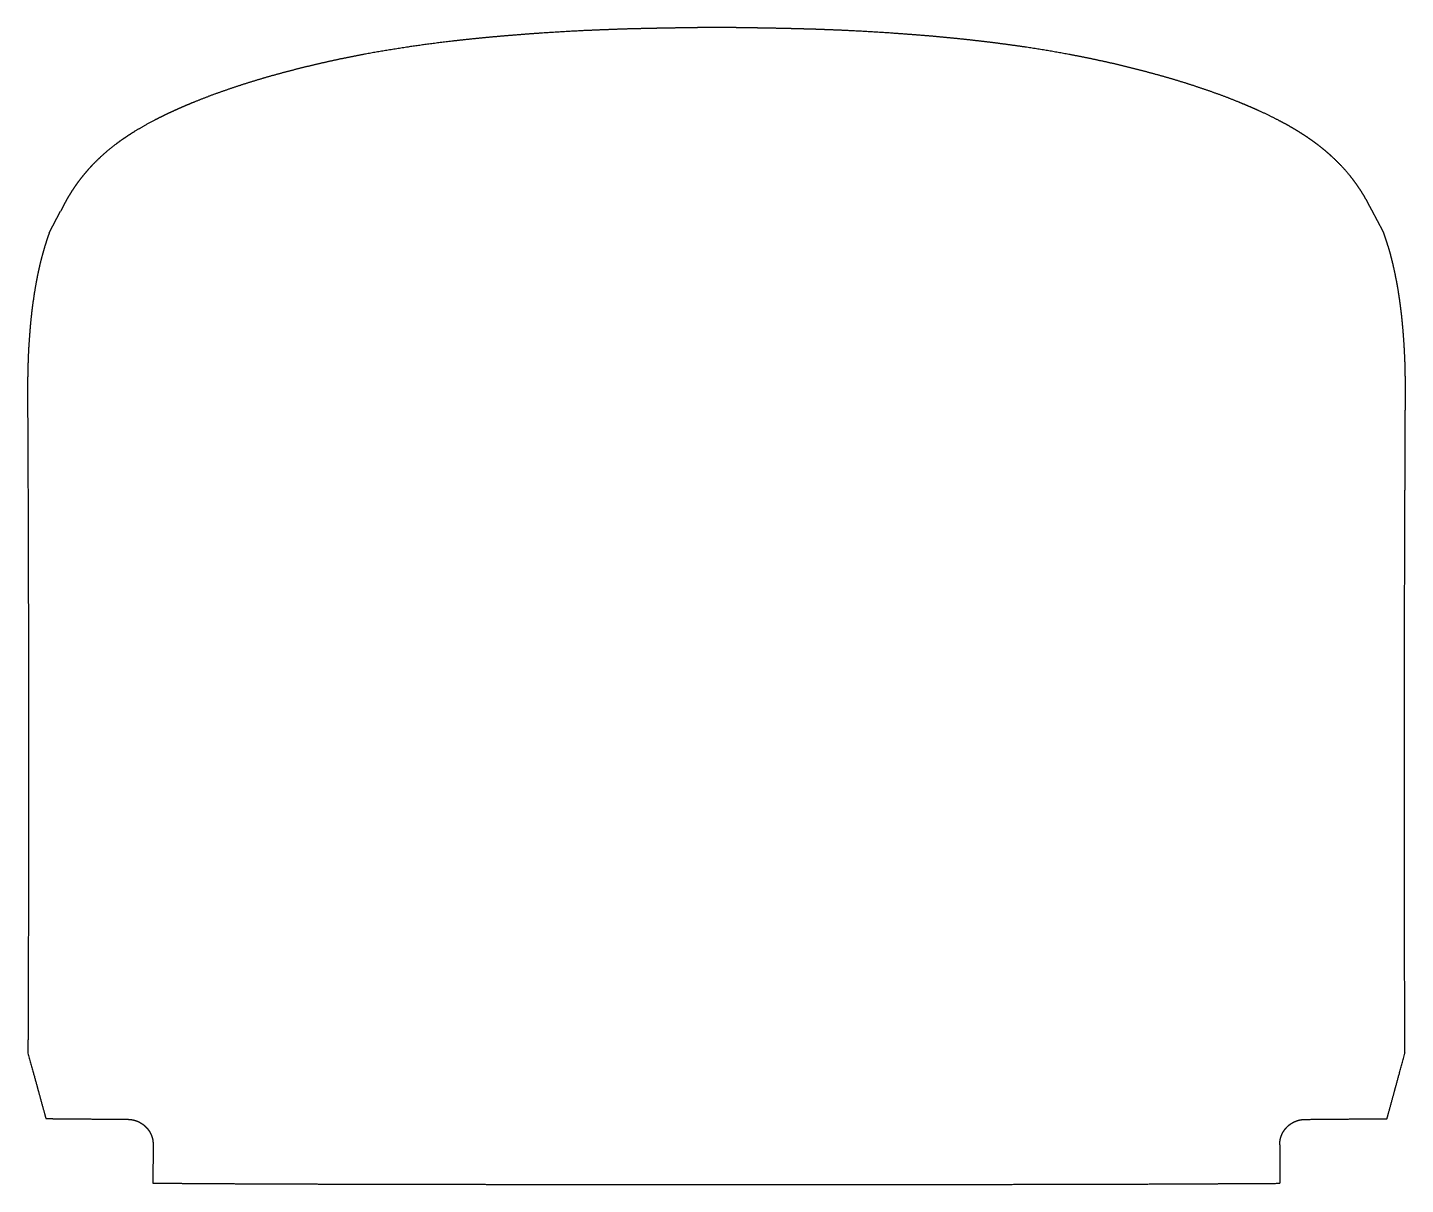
# Model space of a CAD drawing. Header units: millimetres. Extents: x 19 to 247, y 13 to 204.
import ezdxf

# ---------------------------------------------------------------- set-up
doc = ezdxf.new("R2010")
doc.units = ezdxf.units.MM
doc.layers.get('0').update_dxf_attribs({"linetype": 'CONTINUOUS'})

msp = doc.modelspace()

# ---------------------------------------------------------------- linework, layer by layer
for p, q in [((23.03, 170.18), (24.92, 173.78)), ((242.85, 170.43), (240.97, 173.92)), ((19.53, 35.11), (19.53, 35.07)), ((19.53, 35.07), (19.53, 35.07)), ((246.42, 35.1), (246.42, 35.05)), ((246.42, 35.05), (246.42, 35.05)), ((40.16, 19.99), (40.13, 13.65)), ((225.79, 19.98), (225.82, 13.63))]:
    msp.add_line(p, q)
for points, knots in [([(240.97, 173.92), (240.95, 173.95), (240.94, 173.98), (240.89, 174.09), (240.84, 174.18), (240.73, 174.4), (240.63, 174.59), (240.53, 174.78), (240.42, 174.99), (240.31, 175.19), (240.2, 175.39), (239.76, 176.2), (239.27, 176.96), (238.78, 177.74), (238.25, 178.46), (237.72, 179.2), (237.13, 179.9), (235.98, 181.28), (234.63, 182.54), (233.97, 183.16), (233.27, 183.75), (232.58, 184.32), (231.84, 184.88), (231.12, 185.42), (230.35, 185.94), (229.61, 186.44), (228.82, 186.92), (228.17, 187.32), (227.48, 187.72), (226.6, 188.22), (225.65, 188.71), (224.11, 189.52), (222.38, 190.31), (221.68, 190.62), (220.95, 190.94), (220.02, 191.34), (219.03, 191.74), (217.37, 192.42), (215.63, 193.05), (213.95, 193.67), (212.19, 194.25), (210.5, 194.81), (208.72, 195.35), (207.02, 195.86), (205.22, 196.35), (203.47, 196.83), (201.7, 197.28), (199.94, 197.72), (198.15, 198.13), (196.39, 198.53), (194.59, 198.9), (192.83, 199.27), (191.02, 199.6), (187.51, 200.26), (183.84, 200.81), (182.05, 201.07), (180.23, 201.31), (178.45, 201.55), (176.61, 201.76), (174.84, 201.97), (172.99, 202.16), (171.22, 202.34), (169.37, 202.51), (167.59, 202.67), (165.74, 202.81), (163.93, 202.95), (162.11, 203.08), (158.45, 203.33), (154.83, 203.51), (153.01, 203.6), (151.19, 203.66), (150.28, 203.7), (149.37, 203.73), (148.49, 203.76), (147.55, 203.78), (146.69, 203.81), (145.73, 203.83), (144.89, 203.85), (143.91, 203.87), (143.11, 203.89), (142.09, 203.91), (141.11, 203.93), (140.27, 203.94), (139.25, 203.96), (138.45, 203.97), (137.48, 203.99), (136.63, 204), (135.67, 204.01), (134.81, 204.02), (133.87, 204.02), (132.99, 204.02), (132.11, 204.02), (131.16, 204.01), (130.3, 204.01), (129.34, 204), (128.5, 203.99), (127.52, 203.97), (126.74, 203.96), (125.7, 203.94), (124.7, 203.92), (123.88, 203.91), (122.89, 203.89), (122.06, 203.87), (120.05, 203.83), (118.42, 203.79), (116.58, 203.73), (114.78, 203.66), (112.96, 203.59), (111.14, 203.51), (107.5, 203.33), (103.87, 203.08), (102.04, 202.96), (100.23, 202.81), (98.38, 202.67), (96.6, 202.51), (94.76, 202.34), (92.98, 202.16), (91.14, 201.97), (89.36, 201.77), (85.64, 201.33), (82.14, 200.81), (78.46, 200.26), (74.95, 199.61), (73.15, 199.27), (71.38, 198.91), (69.59, 198.54), (67.82, 198.13), (66.03, 197.72), (64.28, 197.28), (62.49, 196.84), (60.75, 196.36), (58.96, 195.87), (57.25, 195.35), (55.48, 194.82), (53.78, 194.26), (52.02, 193.67), (50.34, 193.06), (48.6, 192.42), (46.94, 191.75), (46.07, 191.4), (45.26, 191.05), (44.4, 190.68), (43.59, 190.31), (42.75, 189.93), (41.95, 189.54), (41.11, 189.13), (40.32, 188.72), (38.62, 187.83), (37.15, 186.93), (36.35, 186.44), (35.62, 185.94), (34.85, 185.43), (34.13, 184.89), (32.64, 183.77), (31.34, 182.55), (30.67, 181.92), (30.05, 181.27), (29.42, 180.6), (28.84, 179.9), (28.25, 179.2), (27.72, 178.47), (27.19, 177.74), (26.69, 176.96), (26.49, 176.64), (26.28, 176.3), (26.02, 175.86), (25.76, 175.4), (25.65, 175.2), (25.55, 175), (25.43, 174.79), (25.33, 174.6), (25.24, 174.41), (25.13, 174.19), (25.08, 174.1), (25.03, 173.99), (24.99, 173.92), (24.92, 173.78)], [0.0006283, 0.0006283, 0.0006283, 0.0009766, 0.0009766, 0.0019531, 0.0019531, 0.0039062, 0.0039062, 0.0058594, 0.0058594, 0.0078125, 0.0078125, 0.015625, 0.015625, 0.0234375, 0.0234375, 0.03125, 0.03125, 0.046875, 0.046875, 0.0546875, 0.0546875, 0.0625, 0.0625, 0.0703125, 0.0703125, 0.078125, 0.078125, 0.0848214, 0.0848214, 0.09375, 0.09375, 0.109375, 0.109375, 0.1160714, 0.1160714, 0.125, 0.125, 0.140625, 0.140625, 0.15625, 0.15625, 0.171875, 0.171875, 0.1875, 0.1875, 0.203125, 0.203125, 0.21875, 0.21875, 0.234375, 0.234375, 0.25, 0.25, 0.28125, 0.28125, 0.296875, 0.296875, 0.3125, 0.3125, 0.328125, 0.328125, 0.34375, 0.34375, 0.359375, 0.359375, 0.375, 0.375, 0.40625, 0.40625, 0.421875, 0.421875, 0.4296875, 0.4296875, 0.4375, 0.4375, 0.4453125, 0.4453125, 0.453125, 0.453125, 0.4609375, 0.4609375, 0.46875, 0.46875, 0.4765625, 0.4765625, 0.484375, 0.484375, 0.4921875, 0.4921875, 0.5, 0.5, 0.5078125, 0.5078125, 0.515625, 0.515625, 0.5234375, 0.5234375, 0.53125, 0.53125, 0.5390625, 0.5390625, 0.546875, 0.546875, 0.5625, 0.5625, 0.578125, 0.578125, 0.59375, 0.59375, 0.625, 0.625, 0.640625, 0.640625, 0.65625, 0.65625, 0.671875, 0.671875, 0.6875, 0.6875, 0.71875, 0.71875, 0.75, 0.75, 0.765625, 0.765625, 0.78125, 0.78125, 0.796875, 0.796875, 0.8125, 0.8125, 0.828125, 0.828125, 0.84375, 0.84375, 0.859375, 0.859375, 0.875, 0.875, 0.8828125, 0.8828125, 0.890625, 0.890625, 0.8984375, 0.8984375, 0.90625, 0.90625, 0.921875, 0.921875, 0.9296875, 0.9296875, 0.9375, 0.9375, 0.953125, 0.953125, 0.9609375, 0.9609375, 0.96875, 0.96875, 0.9765625, 0.9765625, 0.984375, 0.984375, 0.9877232, 0.9877232, 0.9921875, 0.9921875, 0.9941406, 0.9941406, 0.9960938, 0.9960938, 0.9980469, 0.9980469, 0.9990234, 0.9990234, 1, 1, 1]), ([(246.42, 35.1), (246.42, 35.72), (246.42, 36.15), (246.42, 36.77), (246.41, 37.21), (246.41, 38.27), (246.41, 39.33), (246.4, 41.38), (246.39, 43.56), (246.38, 47.69), (246.37, 52.03), (246.35, 60.38), (246.35, 68.96), (246.34, 76.43), (246.34, 83.47), (246.34, 88.48), (246.34, 93.14), (246.35, 98.05), (246.36, 102.81), (246.36, 106.93), (246.38, 111.28), (246.39, 115.69), (246.4, 119.74), (246.41, 121.95), (246.42, 123.98), (246.42, 125.03), (246.43, 126.09), (246.43, 127.15), (246.44, 128.21), (246.45, 130.99), (246.45, 132.44), (246.46, 133.5), (246.46, 134.56), (246.47, 135.78), (246.47, 136.67), (246.47, 137.81), (246.48, 138.79), (246.48, 139.33), (246.49, 139.85), (246.49, 140.14), (246.49, 140.91), (246.5, 141.56), (246.5, 141.96), (246.51, 142.55), (246.51, 143.02), (246.51, 143.59), (246.51, 144.08), (246.51, 144.63), (246.51, 145.14), (246.5, 146.25), (246.48, 147.25), (246.46, 148.33), (246.42, 149.37), (246.33, 151.52), (246.17, 153.59), (246.08, 154.66), (245.98, 155.7), (245.87, 156.78), (245.74, 157.8), (245.61, 158.88), (245.45, 159.9), (245.29, 160.97), (245.1, 161.99), (244.9, 163.05), (244.68, 164.06), (244.45, 165.12), (244.19, 166.12), (243.92, 167.17), (243.61, 168.16), (243.53, 168.41), (243.45, 168.66), (243.37, 168.92), (243.29, 169.16), (243.21, 169.41), (243.12, 169.66), (243.08, 169.78), (243.03, 169.91), (242.98, 170.05), (242.85, 170.43)], [0, 0, 0, 0.007812, 0.007812, 0.015625, 0.015625, 0.03125, 0.03125, 0.0625, 0.0625, 0.125, 0.125, 0.25, 0.25, 0.357143, 0.357143, 0.428571, 0.428571, 0.5, 0.5, 0.5625, 0.5625, 0.625, 0.625, 0.65625, 0.65625, 0.671875, 0.671875, 0.6875, 0.6875, 0.71875, 0.71875, 0.734375, 0.734375, 0.75, 0.75, 0.765625, 0.765625, 0.773438, 0.773438, 0.78125, 0.78125, 0.789062, 0.789062, 0.796875, 0.796875, 0.804688, 0.804688, 0.8125, 0.8125, 0.828125, 0.828125, 0.84375, 0.84375, 0.875, 0.875, 0.890625, 0.890625, 0.90625, 0.90625, 0.921875, 0.921875, 0.9375, 0.9375, 0.953125, 0.953125, 0.96875, 0.96875, 0.984375, 0.984375, 0.988281, 0.988281, 0.992188, 0.992188, 0.996094, 0.996094, 0.998047, 0.998047, 1.001321, 1.001321, 1.001321]), ([(23.03, 170.18), (22.97, 170.01), (22.94, 169.93), (22.89, 169.79), (22.85, 169.68), (22.77, 169.42), (22.68, 169.18), (22.6, 168.94), (22.52, 168.67), (22.44, 168.42), (22.36, 168.17), (22.06, 167.18), (21.78, 166.13), (21.52, 165.13), (21.29, 164.07), (21.07, 163.06), (20.87, 162), (20.51, 160), (20.23, 157.82), (20.1, 156.79), (19.99, 155.71), (19.89, 154.67), (19.81, 153.61), (19.64, 151.54), (19.56, 149.38), (19.54, 148.86), (19.53, 148.32), (19.51, 147.81), (19.5, 147.27), (19.48, 146.27), (19.47, 145.15), (19.47, 144.2), (19.47, 143.03), (19.47, 142.16), (19.48, 140.92), (19.49, 138.8), (19.5, 136.69), (19.51, 134.37), (19.52, 132.45), (19.53, 130.37), (19.54, 128.22), (19.55, 124.05), (19.57, 119.76), (19.59, 111.34), (19.61, 102.83), (19.64, 86.54), (19.62, 68.97), (19.61, 60.61), (19.59, 52.04), (19.57, 47.75), (19.56, 43.57), (19.56, 41.4), (19.55, 39.34), (19.55, 38.29), (19.54, 37.22), (19.54, 36.78), (19.54, 36.17), (19.54, 35.74), (19.53, 35.11)], [0, 0, 0, 0.001953, 0.001953, 0.003906, 0.003906, 0.007812, 0.007812, 0.011719, 0.011719, 0.015625, 0.015625, 0.03125, 0.03125, 0.046875, 0.046875, 0.0625, 0.0625, 0.09375, 0.09375, 0.109375, 0.109375, 0.125, 0.125, 0.15625, 0.15625, 0.164062, 0.164062, 0.171875, 0.171875, 0.1875, 0.1875, 0.203125, 0.203125, 0.21875, 0.21875, 0.25, 0.25, 0.28125, 0.28125, 0.3125, 0.3125, 0.375, 0.375, 0.5, 0.5, 0.75, 0.75, 0.875, 0.875, 0.9375, 0.9375, 0.96875, 0.96875, 0.984375, 0.984375, 0.992188, 0.992188, 1, 1, 1]), ([(19.53, 35.07), (20.35, 32.09), (21.01, 29.68), (21.27, 28.71), (21.75, 26.98), (22.22, 25.25), (22.49, 24.28)], [0, 0, 0, 0.5, 0.5, 0.75, 0.75, 1, 1, 1]), ([(243.47, 24.27), (243.73, 25.23), (244.21, 26.97), (244.68, 28.69), (244.94, 29.66), (245.6, 32.03), (246.42, 35.05)], [0, 0, 0, 0.25, 0.25, 0.5, 0.5, 1, 1, 1]), ([(22.49, 24.28), (23.04, 24.28), (23.33, 24.28), (23.67, 24.28), (24.17, 24.27), (24.87, 24.27), (25.86, 24.26), (26.91, 24.25), (29.23, 24.23), (31.39, 24.21), (32.61, 24.2), (32.91, 24.2), (35.98, 24.17)], [0, 0, 0, 0.0625, 0.0625, 0.125, 0.125, 0.25, 0.25, 0.5, 0.5, 0.75, 0.75, 1, 1, 1]), ([(35.98, 24.17), (36.12, 24.17), (36.19, 24.16), (36.3, 24.15), (36.39, 24.14), (36.5, 24.13), (36.6, 24.12), (36.7, 24.11), (36.8, 24.09), (36.99, 24.05), (37.19, 23.99), (37.29, 23.96), (37.39, 23.92), (37.49, 23.89), (37.58, 23.85), (37.77, 23.77), (37.95, 23.67), (38.13, 23.57), (38.3, 23.46), (38.47, 23.35), (38.63, 23.22), (38.79, 23.09), (38.94, 22.94), (39.08, 22.8), (39.21, 22.64), (39.35, 22.48), (39.46, 22.31), (39.57, 22.14), (39.67, 21.96), (39.77, 21.78), (39.85, 21.59), (39.89, 21.49), (39.92, 21.4), (39.96, 21.3), (39.99, 21.2), (40.05, 21), (40.09, 20.8), (40.1, 20.7), (40.12, 20.6), (40.13, 20.51), (40.14, 20.4), (40.15, 20.31), (40.15, 20.19), (40.16, 20.12), (40.16, 19.99)], [0, 0, 0, 0.0312488, 0.0312488, 0.0624988, 0.0624988, 0.0937488, 0.0937488, 0.1249988, 0.1249988, 0.1874988, 0.1874988, 0.2187488, 0.2187488, 0.2499988, 0.2499988, 0.3124988, 0.3124988, 0.3749988, 0.3749988, 0.4374988, 0.4374988, 0.4999988, 0.4999988, 0.5624988, 0.5624988, 0.6249988, 0.6249988, 0.6874988, 0.6874988, 0.7499988, 0.7499988, 0.7812488, 0.7812488, 0.8124988, 0.8124988, 0.8749988, 0.8749988, 0.9062488, 0.9062488, 0.9374988, 0.9374988, 0.9687488, 0.9687488, 0.9999988, 0.9999988, 0.9999988]), ([(225.79, 19.98), (225.8, 20.11), (225.8, 20.18), (225.81, 20.3), (225.82, 20.39), (225.83, 20.5), (225.84, 20.59), (225.85, 20.69), (225.87, 20.79), (225.91, 20.99), (225.97, 21.19), (226, 21.29), (226.03, 21.39), (226.07, 21.48), (226.11, 21.58), (226.19, 21.77), (226.29, 21.95), (226.38, 22.13), (226.5, 22.3), (226.61, 22.47), (226.74, 22.63), (226.87, 22.79), (227.02, 22.93), (227.16, 23.08), (227.32, 23.21), (227.48, 23.34), (227.65, 23.45), (227.82, 23.56), (228, 23.66), (228.18, 23.76), (228.38, 23.84), (228.47, 23.88), (228.57, 23.91), (228.66, 23.95), (228.76, 23.98), (228.96, 24.04), (229.16, 24.08), (229.26, 24.1), (229.36, 24.11), (229.46, 24.12), (229.56, 24.13), (229.66, 24.14), (229.77, 24.15), (229.84, 24.15), (229.97, 24.16)], [0, 0, 0, 0.03125, 0.03125, 0.0625, 0.0625, 0.09375, 0.09375, 0.125, 0.125, 0.1875, 0.1875, 0.21875, 0.21875, 0.25, 0.25, 0.3125, 0.3125, 0.375, 0.375, 0.4375, 0.4375, 0.5, 0.5, 0.5625, 0.5625, 0.625, 0.625, 0.6875, 0.6875, 0.75, 0.75, 0.78125, 0.78125, 0.8125, 0.8125, 0.875, 0.875, 0.90625, 0.90625, 0.9375, 0.9375, 0.96875, 0.96875, 1, 1, 1]), ([(229.97, 24.16), (233.09, 24.19), (233.35, 24.19), (234.56, 24.2), (236.72, 24.22), (239.04, 24.24), (240.1, 24.25), (241.1, 24.26), (241.78, 24.26), (242.29, 24.26), (242.63, 24.27), (242.91, 24.27), (243.47, 24.27)], [0, 0, 0, 0.25, 0.25, 0.5, 0.5, 0.75, 0.75, 0.875, 0.875, 0.9375, 0.9375, 1, 1, 1]), ([(40.13, 13.65), (42.09, 13.64), (42.89, 13.63), (44.35, 13.63), (45.8, 13.62), (49.16, 13.6), (51.61, 13.58), (57.62, 13.55), (63.24, 13.53), (68.89, 13.51), (74.86, 13.49), (80.31, 13.48), (86.48, 13.47), (91.7, 13.46), (98.11, 13.46), (103.15, 13.45), (109.73, 13.45), (119.19, 13.45), (132.98, 13.44), (146.74, 13.44), (156.23, 13.44), (162.82, 13.44), (167.85, 13.45), (174.27, 13.45), (179.48, 13.46), (185.66, 13.46), (191.1, 13.48), (197.08, 13.49), (202.73, 13.51), (208.34, 13.53), (214.35, 13.56), (215.55, 13.57), (216.84, 13.58), (218.67, 13.59), (220.16, 13.59), (222.99, 13.61), (225.82, 13.63)], [0.0005617, 0.0005617, 0.0005617, 0.015625, 0.015625, 0.03125, 0.03125, 0.0625, 0.0625, 0.125, 0.125, 0.1875, 0.1875, 0.25, 0.25, 0.3125, 0.3125, 0.375, 0.375, 0.5, 0.5, 0.625, 0.625, 0.6875, 0.6875, 0.75, 0.75, 0.8125, 0.8125, 0.875, 0.875, 0.9375, 0.9375, 0.9508929, 0.9508929, 0.96875, 0.96875, 0.9991701, 0.9991701, 0.9991701])]:
    msp.add_open_spline(points, degree=2, knots=knots)

doc.saveas('drawing.dxf')
